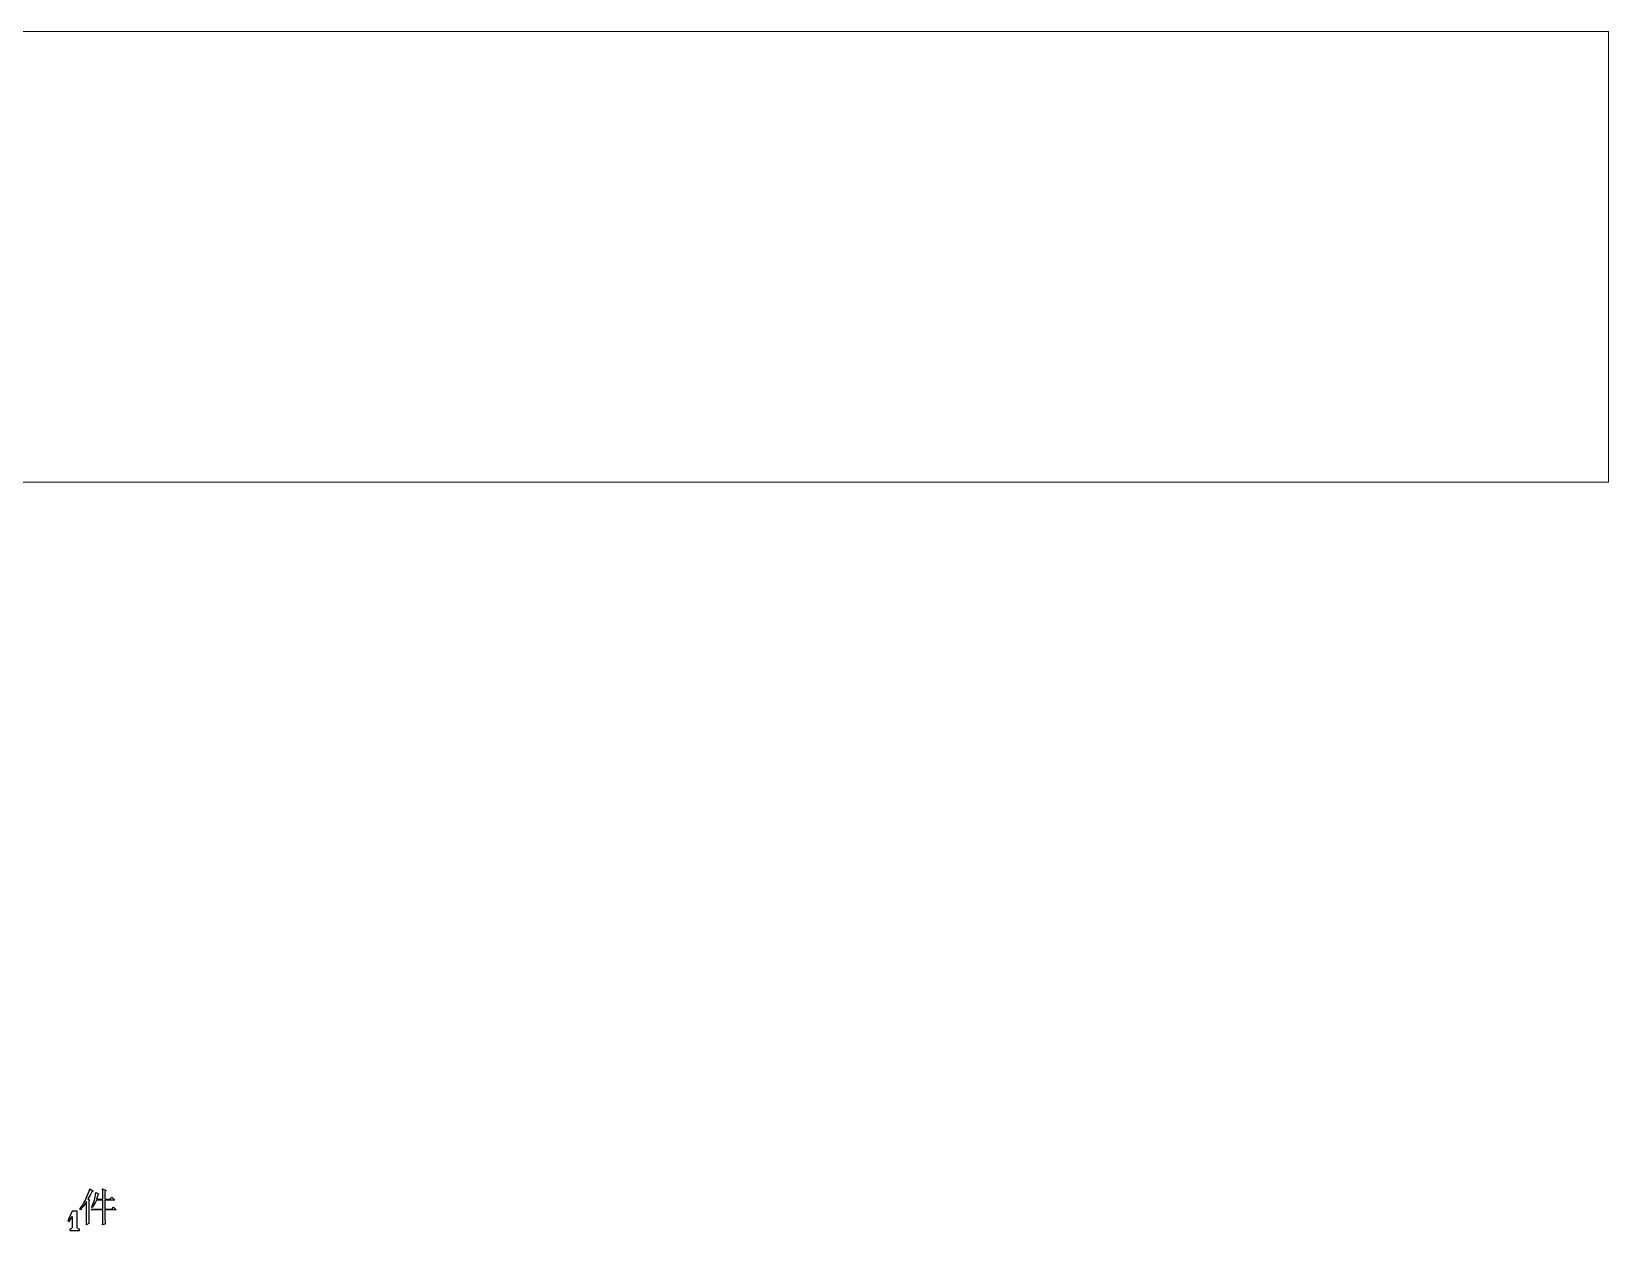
# Model space of a CAD drawing. Header units: centimetres. Extents: x -51 to 100, y -24 to 30.
# Drawn here: x 6.616 to 11.443, y -14.738 to -11.067 of the extents above; entities that cross this region are included whole.
import ezdxf

# ---------------------------------------------------------------- set-up
doc = ezdxf.new("R2010")
doc.units = ezdxf.units.CM
doc.header["$MEASUREMENT"] = 0

msp = doc.modelspace()

# ---------------------------------------------------------------- linework, layer by layer
at = {"color": 1, "lineweight": 9}
msp.add_open_spline([(1.78827, -12.44651), (1.78827, -12.44651), (11.44343, -12.44651), (11.44343, -12.44651), (11.44343, -12.44651), (11.44343, -12.44651), (11.44343, -11.06723), (11.44343, -11.06723), (11.44343, -11.06723), (11.44343, -11.06723), (1.78827, -11.06723), (1.78827, -11.06723), (1.78827, -11.06723), (1.78827, -11.06723), (1.78827, -12.44651), (1.78827, -12.44651)], degree=3, knots=[0, 0, 0, 0, 0.2, 0.2, 0.2, 0.2, 0.4, 0.4, 0.4, 0.4, 0.6, 0.6, 0.6, 0.6, 1, 1, 1, 1], dxfattribs=at)
at = {"color": 1}
for points, knots in [([(6.78401, -14.72126), (6.78401, -14.72126), (6.79149, -14.71705), (6.79149, -14.71705), (6.79149, -14.71705), (6.79117, -14.70957), (6.79101, -14.70302), (6.79101, -14.6974), (6.79101, -14.6974), (6.79101, -14.6974), (6.79101, -14.64877), (6.79101, -14.64877), (6.79101, -14.64877), (6.79101, -14.64877), (6.79476, -14.64549), (6.79476, -14.64549), (6.79476, -14.64549), (6.79476, -14.64549), (6.78867, -14.64128), (6.78867, -14.64128), (6.78867, -14.64128), (6.79055, -14.63785), (6.79444, -14.63085), (6.80037, -14.62023), (6.80037, -14.62023), (6.80037, -14.62023), (6.80412, -14.61744), (6.80412, -14.61744), (6.80412, -14.61744), (6.80412, -14.61744), (6.79428, -14.61089), (6.79428, -14.61089), (6.79428, -14.61089), (6.79117, -14.62087), (6.78758, -14.63021), (6.78353, -14.63895), (6.78353, -14.63895), (6.77948, -14.64767), (6.77582, -14.65469), (6.77255, -14.65998), (6.77255, -14.65998), (6.76926, -14.66529), (6.76638, -14.66966), (6.76389, -14.67309), (6.76389, -14.67309), (6.76389, -14.67309), (6.76529, -14.67449), (6.76529, -14.67449), (6.76529, -14.67449), (6.76998, -14.66982), (6.77636, -14.6614), (6.78446, -14.64922), (6.78446, -14.64922), (6.78446, -14.64922), (6.78446, -14.69881), (6.78446, -14.69881), (6.78446, -14.69881), (6.78446, -14.7041), (6.7843, -14.71158), (6.78401, -14.72126)], [0, 0, 0, 0, 0.0625, 0.0625, 0.0625, 0.0625, 0.125, 0.125, 0.125, 0.125, 0.1875, 0.1875, 0.1875, 0.1875, 0.25, 0.25, 0.25, 0.25, 0.3125, 0.3125, 0.3125, 0.3125, 0.375, 0.375, 0.375, 0.375, 0.4375, 0.4375, 0.4375, 0.4375, 0.5, 0.5, 0.5, 0.5, 0.5625, 0.5625, 0.5625, 0.5625, 0.625, 0.625, 0.625, 0.625, 0.6875, 0.6875, 0.6875, 0.6875, 0.75, 0.75, 0.75, 0.75, 0.8125, 0.8125, 0.8125, 0.8125, 0.875, 0.875, 0.875, 0.875, 1, 1, 1, 1]), ([(6.83405, -14.64268), (6.83405, -14.64268), (6.81488, -14.64268), (6.81488, -14.64268), (6.81488, -14.64268), (6.81611, -14.63833), (6.81751, -14.63412), (6.81909, -14.63005), (6.81909, -14.63005), (6.81909, -14.63005), (6.82236, -14.62725), (6.82236, -14.62725), (6.82236, -14.62725), (6.82236, -14.62725), (6.813, -14.62211), (6.813, -14.62211), (6.813, -14.62211), (6.81144, -14.63114), (6.80981, -14.63887), (6.80809, -14.64525), (6.80809, -14.64525), (6.80637, -14.65166), (6.80364, -14.6589), (6.79991, -14.667), (6.79991, -14.667), (6.79991, -14.667), (6.80131, -14.66794), (6.80131, -14.66794), (6.80131, -14.66794), (6.80598, -14.66202), (6.81035, -14.65437), (6.8144, -14.64501), (6.8144, -14.64501), (6.8144, -14.64501), (6.83405, -14.64501), (6.83405, -14.64501), (6.83405, -14.64501), (6.83405, -14.64501), (6.83405, -14.67261), (6.83405, -14.67261), (6.83405, -14.67261), (6.83405, -14.67261), (6.79803, -14.67261), (6.79803, -14.67261), (6.79803, -14.67261), (6.79803, -14.67261), (6.80177, -14.67636), (6.80177, -14.67636), (6.80177, -14.67636), (6.80458, -14.67542), (6.80769, -14.67495), (6.81112, -14.67495), (6.81112, -14.67495), (6.81112, -14.67495), (6.83405, -14.67495), (6.83405, -14.67495), (6.83405, -14.67495), (6.83405, -14.69055), (6.83389, -14.70598), (6.83357, -14.72126), (6.83357, -14.72126), (6.83357, -14.72126), (6.84106, -14.71845), (6.84106, -14.71845), (6.84106, -14.71845), (6.84076, -14.71346), (6.8406, -14.69897), (6.8406, -14.67495), (6.8406, -14.67495), (6.8406, -14.67495), (6.87474, -14.67495), (6.87474, -14.67495), (6.87474, -14.67495), (6.87474, -14.67495), (6.86726, -14.667), (6.86726, -14.667), (6.86726, -14.667), (6.86726, -14.667), (6.86117, -14.67261), (6.86117, -14.67261), (6.86117, -14.67261), (6.86117, -14.67261), (6.8406, -14.67261), (6.8406, -14.67261), (6.8406, -14.67261), (6.8406, -14.67261), (6.8406, -14.64501), (6.8406, -14.64501), (6.8406, -14.64501), (6.8406, -14.64501), (6.87053, -14.64501), (6.87053, -14.64501), (6.87053, -14.64501), (6.87053, -14.64501), (6.86211, -14.63661), (6.86211, -14.63661), (6.86211, -14.63661), (6.86211, -14.63661), (6.85602, -14.64268), (6.85602, -14.64268), (6.85602, -14.64268), (6.85602, -14.64268), (6.8406, -14.64268), (6.8406, -14.64268), (6.8406, -14.64268), (6.8406, -14.64268), (6.8406, -14.61929), (6.8406, -14.61929), (6.8406, -14.61929), (6.8406, -14.61929), (6.84433, -14.61602), (6.84433, -14.61602), (6.84433, -14.61602), (6.84433, -14.61602), (6.83357, -14.61089), (6.83357, -14.61089), (6.83357, -14.61089), (6.83389, -14.62023), (6.83405, -14.63085), (6.83405, -14.64268)], [0, 0, 0, 0, 0.0322581, 0.0322581, 0.0322581, 0.0322581, 0.0645161, 0.0645161, 0.0645161, 0.0645161, 0.0967742, 0.0967742, 0.0967742, 0.0967742, 0.1290323, 0.1290323, 0.1290323, 0.1290323, 0.1612903, 0.1612903, 0.1612903, 0.1612903, 0.1935484, 0.1935484, 0.1935484, 0.1935484, 0.2258065, 0.2258065, 0.2258065, 0.2258065, 0.2580645, 0.2580645, 0.2580645, 0.2580645, 0.2903226, 0.2903226, 0.2903226, 0.2903226, 0.3225806, 0.3225806, 0.3225806, 0.3225806, 0.3548387, 0.3548387, 0.3548387, 0.3548387, 0.3870968, 0.3870968, 0.3870968, 0.3870968, 0.4193548, 0.4193548, 0.4193548, 0.4193548, 0.4516129, 0.4516129, 0.4516129, 0.4516129, 0.483871, 0.483871, 0.483871, 0.483871, 0.516129, 0.516129, 0.516129, 0.516129, 0.5483871, 0.5483871, 0.5483871, 0.5483871, 0.5806452, 0.5806452, 0.5806452, 0.5806452, 0.6129032, 0.6129032, 0.6129032, 0.6129032, 0.6451613, 0.6451613, 0.6451613, 0.6451613, 0.6774194, 0.6774194, 0.6774194, 0.6774194, 0.7096774, 0.7096774, 0.7096774, 0.7096774, 0.7419355, 0.7419355, 0.7419355, 0.7419355, 0.7741935, 0.7741935, 0.7741935, 0.7741935, 0.8064516, 0.8064516, 0.8064516, 0.8064516, 0.8387097, 0.8387097, 0.8387097, 0.8387097, 0.8709677, 0.8709677, 0.8709677, 0.8709677, 0.9032258, 0.9032258, 0.9032258, 0.9032258, 0.9354839, 0.9354839, 0.9354839, 0.9354839, 1, 1, 1, 1]), ([(6.76261, -14.73814), (6.76261, -14.73814), (6.73308, -14.73814), (6.73308, -14.73814), (6.73308, -14.73814), (6.73308, -14.73814), (6.73308, -14.73377), (6.73308, -14.73377), (6.73308, -14.73377), (6.73615, -14.73369), (6.73819, -14.7329), (6.73917, -14.73138), (6.73917, -14.73138), (6.7399, -14.73024), (6.74026, -14.72803), (6.74026, -14.72471), (6.74026, -14.72471), (6.74026, -14.72471), (6.74026, -14.69518), (6.74026, -14.69518), (6.74026, -14.69518), (6.74026, -14.69518), (6.73068, -14.71045), (6.73068, -14.71045), (6.73068, -14.71045), (6.73068, -14.71045), (6.72729, -14.70905), (6.72729, -14.70905), (6.72729, -14.70905), (6.72729, -14.70905), (6.74016, -14.6791), (6.74016, -14.6791), (6.74016, -14.6791), (6.74016, -14.6791), (6.75541, -14.6791), (6.75541, -14.6791), (6.75541, -14.6791), (6.75541, -14.6791), (6.75541, -14.72471), (6.75541, -14.72471), (6.75541, -14.72471), (6.75541, -14.72803), (6.75579, -14.73024), (6.75653, -14.73138), (6.75653, -14.73138), (6.7575, -14.7329), (6.75952, -14.73369), (6.76261, -14.73377), (6.76261, -14.73377), (6.76261, -14.73377), (6.76261, -14.73814), (6.76261, -14.73814)], [0, 0, 0, 0, 0.0714286, 0.0714286, 0.0714286, 0.0714286, 0.1428571, 0.1428571, 0.1428571, 0.1428571, 0.2142857, 0.2142857, 0.2142857, 0.2142857, 0.2857143, 0.2857143, 0.2857143, 0.2857143, 0.3571429, 0.3571429, 0.3571429, 0.3571429, 0.4285714, 0.4285714, 0.4285714, 0.4285714, 0.5, 0.5, 0.5, 0.5, 0.5714286, 0.5714286, 0.5714286, 0.5714286, 0.6428571, 0.6428571, 0.6428571, 0.6428571, 0.7142857, 0.7142857, 0.7142857, 0.7142857, 0.7857143, 0.7857143, 0.7857143, 0.7857143, 0.8571429, 0.8571429, 0.8571429, 0.8571429, 1, 1, 1, 1])]:
    msp.add_open_spline(points, degree=3, knots=knots, dxfattribs=at)

doc.saveas('drawing.dxf')
